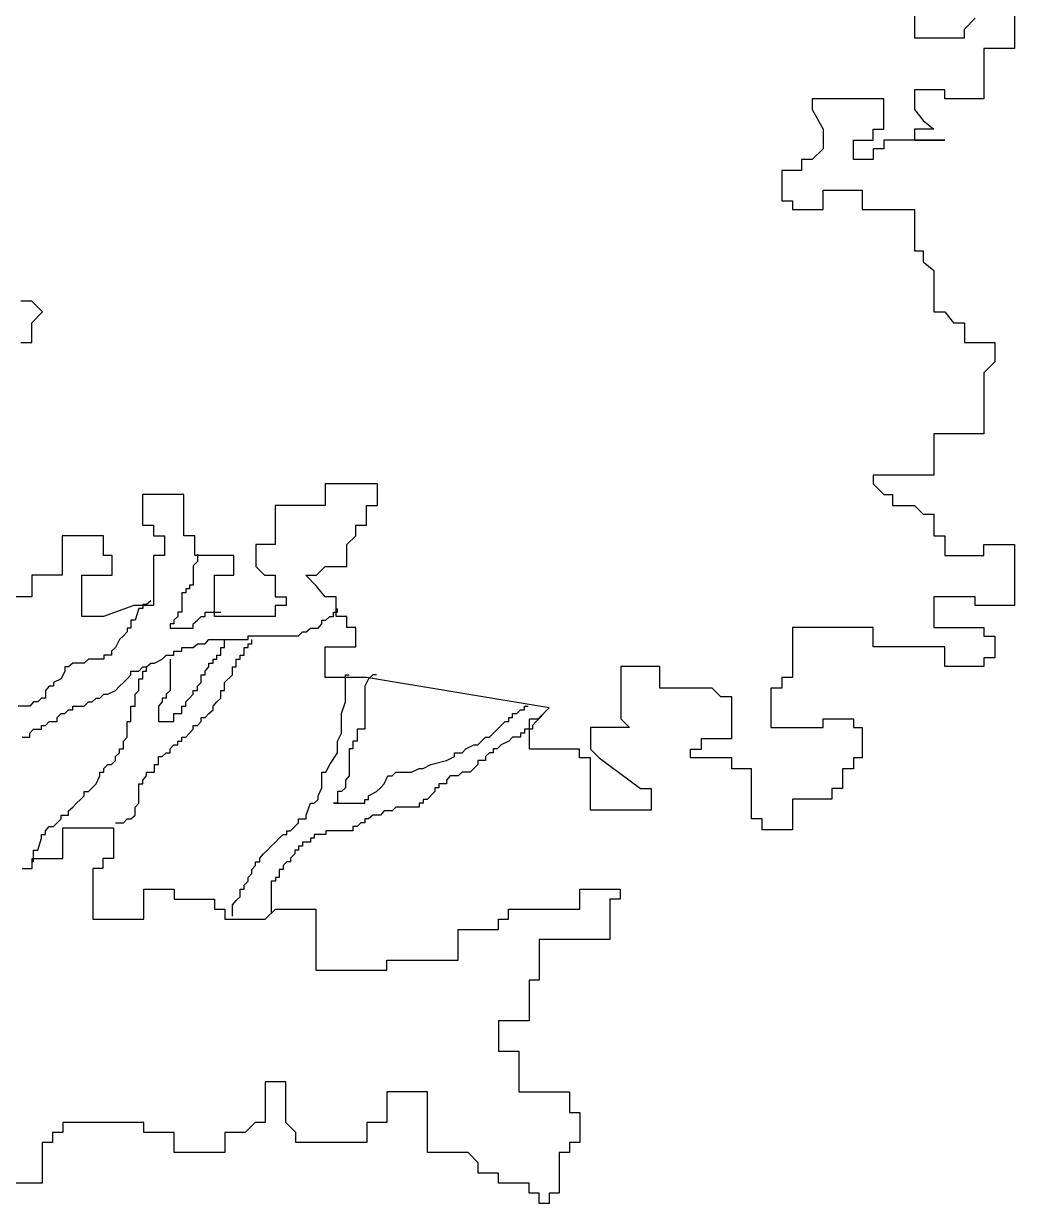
# Model space of a CAD drawing. Header units: millimetres. Extents: x 959 to 1071, y -109 to -6.
# Drawn here: x 1028.397 to 1029.655, y -77.021 to -75.523 of the extents above; entities that cross this region are included whole.
import ezdxf

# ---------------------------------------------------------------- set-up
doc = ezdxf.new("R2010")
doc.units = ezdxf.units.MM
doc.layers.add('muebless', color=90, linetype='Continuous')

# ---------------------------------------------------------------- blocks, each defined once
blk = doc.blocks.new('Arbfron2')
for points in [[(1.6231, 3.3478), (1.6231, 3.3092), (1.6866, 3.3092), (1.6866, 3.3202), (1.7004, 3.334)], [(1.7501, 3.3478), (1.7501, 3.2953), (1.7114, 3.2953), (1.7114, 3.2318), (1.6618, 3.2318), (1.6618, 3.2429), (1.6231, 3.2429), (1.6231, 3.218), (1.6342, 3.2042), (1.648, 3.1931), (1.6231, 3.1931), (1.6231, 3.1793), (1.6618, 3.1793), (1.5845, 3.1793), (1.5845, 3.1683), (1.5707, 3.1683), (1.5707, 3.1545), (1.5458, 3.1545), (1.5458, 3.1793), (1.5707, 3.1793), (1.5707, 3.1931), (1.5845, 3.1931), (1.5845, 3.2318), (1.4934, 3.2318), (1.4934, 3.218), (1.5072, 3.1931), (1.5072, 3.1683)], [(1.5072, 3.1683), (1.4934, 3.1545), (1.4796, 3.1545), (1.4796, 3.1407), (1.4547, 3.1407), (1.4547, 3.102), (1.4685, 3.102), (1.4685, 3.0909), (1.5072, 3.0909), (1.5072, 3.1158), (1.5569, 3.1158), (1.5569, 3.0909), (1.6231, 3.0909), (1.6231, 3.0385), (1.6342, 3.0385), (1.6342, 3.0246), (1.648, 3.0136), (1.648, 2.9611), (1.6618, 2.9611), (1.6728, 2.9473), (1.6866, 2.9473), (1.6866, 2.9224), (1.7252, 2.9224), (1.7252, 2.8976), (1.7114, 2.8838), (1.7114, 2.8064), (1.648, 2.8064), (1.648, 2.7539), (1.5707, 2.7539), (1.5707, 2.7429), (1.5845, 2.7291), (1.5955, 2.7291), (1.5955, 2.7153), (1.6231, 2.7153), (1.6342, 2.7042), (1.648, 2.7042), (1.648, 2.6766), (1.6618, 2.6766), (1.6618, 2.6517), (1.7114, 2.6517), (1.7114, 2.6656), (1.7501, 2.6656), (1.7501, 2.5882), (1.7004, 2.5882), (1.7004, 2.5993), (1.648, 2.5993), (1.648, 2.5606), (1.7114, 2.5606), (1.7114, 2.5495), (1.7252, 2.5495), (1.7252, 2.5219), (1.7114, 2.5219), (1.7114, 2.5109), (1.6618, 2.5109), (1.6618, 2.5357), (1.5707, 2.5357), (1.5707, 2.5606), (1.4685, 2.5606), (1.4685, 2.4971), (1.4547, 2.4971), (1.4547, 2.4833), (1.4409, 2.4833), (1.4409, 2.4335), (1.5072, 2.4335), (1.5072, 2.4446), (1.5458, 2.4446), (1.5458, 2.4335), (1.5569, 2.4335), (1.5569, 2.3949), (1.5458, 2.3949), (1.5458, 2.381), (1.532, 2.381), (1.532, 2.3562), (1.5182, 2.3562), (1.5182, 2.3424), (1.4685, 2.3424), (1.4685, 2.3037), (1.4299, 2.3037), (1.4299, 2.3175), (1.4161, 2.3175), (1.4161, 2.381), (1.3912, 2.381), (1.3912, 2.3949), (1.3388, 2.3949), (1.3388, 2.4059), (1.3526, 2.4059), (1.3526, 2.4197), (1.3912, 2.4197), (1.3912, 2.4722), (1.3774, 2.4722), (1.3664, 2.4833), (1.3001, 2.4833), (1.3001, 2.5109), (1.2505, 2.5109), (1.2505, 2.4446), (1.2615, 2.4335), (1.2118, 2.4335), (1.2118, 2.4059), (1.2229, 2.3949), (1.2753, 2.3562), (1.2891, 2.3562), (1.2891, 2.3286), (1.2118, 2.3286), (1.2118, 2.3949), (1.198, 2.3949), (1.198, 2.4059), (1.1345, 2.4059), (1.1345, 2.4446), (1.1456, 2.4446), (1.1594, 2.4584), (0.9275, 2.4971), (0.9026, 2.4971)], [(0.9137, 2.4971), (0.875, 2.4971), (0.875, 2.5357), (0.9137, 2.5357), (0.9137, 2.5606), (0.9026, 2.5606), (0.9026, 2.5744), (0.8888, 2.5744), (0.8888, 2.5993), (0.875, 2.5993), (0.864, 2.6131), (0.8502, 2.6269), (0.864, 2.6269), (0.875, 2.6379), (0.9026, 2.6379), (0.9026, 2.6656), (0.9137, 2.6766), (0.9137, 2.6904), (0.9275, 2.6904), (0.9275, 2.7153), (0.9413, 2.7153), (0.9413, 2.7429), (0.875, 2.7429), (0.875, 2.7153), (0.8116, 2.7153), (0.8116, 2.6656), (0.7867, 2.6656), (0.7867, 2.6379), (0.7978, 2.6269), (0.8116, 2.6269), (0.8116, 2.5993), (0.8254, 2.5993), (0.8254, 2.5882), (0.8116, 2.5882), (0.8116, 2.5744), (0.7343, 2.5744), (0.7343, 2.6269), (0.7591, 2.6269), (0.7591, 2.6517), (0.7094, 2.6517), (0.7094, 2.6766), (0.6956, 2.6766), (0.6956, 2.7291), (0.6432, 2.7291), (0.6432, 2.6904), (0.657, 2.6904), (0.657, 2.6766), (0.6708, 2.6766), (0.6708, 2.6517), (0.657, 2.6517), (0.657, 2.5882), (0.6321, 2.5882), (0.5935, 2.5744), (0.5659, 2.5744), (0.5659, 2.6269), (0.6045, 2.6269), (0.6045, 2.6517), (0.5935, 2.6517), (0.5935, 2.6766), (0.541, 2.6766), (0.541, 2.6269), (0.5024, 2.6269), (0.5024, 2.5993), (0.4389, 2.5993)], [(0.4886, 2.9224), (0.5024, 2.9224), (0.5024, 2.9473), (0.5162, 2.9611), (0.5024, 2.9749), (0.4886, 2.9749)], [(0.7127, 2.6536), (0.7127, 2.6441), (0.7075, 2.6389), (0.7075, 2.6143), (0.7027, 2.6143), (0.7027, 2.6095), (0.698, 2.6095), (0.698, 2.6043), (0.6928, 2.6043), (0.6928, 2.5797), (0.688, 2.5797), (0.688, 2.5744), (0.6828, 2.5697), (0.6828, 2.565), (0.6781, 2.565), (0.6781, 2.5597), (0.7075, 2.5597), (0.7075, 2.565), (0.7127, 2.5697), (0.7174, 2.5744), (0.7226, 2.5744), (0.7226, 2.5797), (0.7425, 2.5797)], [(0.6535, 2.5944), (0.6482, 2.5896), (0.6435, 2.5896), (0.6435, 2.5844), (0.6383, 2.5844), (0.6336, 2.5697), (0.6283, 2.5697), (0.6283, 2.5597), (0.6236, 2.5597), (0.6236, 2.555), (0.6189, 2.5498), (0.6137, 2.5451), (0.6089, 2.5351), (0.6037, 2.5304), (0.6037, 2.5251), (0.5938, 2.5251), (0.5938, 2.5204), (0.5743, 2.5204), (0.5691, 2.5152), (0.5545, 2.5152), (0.5492, 2.5105), (0.5445, 2.5105), (0.5445, 2.5052), (0.5398, 2.4953), (0.5298, 2.4905), (0.5298, 2.4858), (0.5246, 2.4858), (0.5199, 2.4806), (0.5199, 2.4706), (0.5147, 2.4706), (0.5099, 2.4659), (0.5047, 2.4659), (0.5, 2.4607), (0.4853, 2.4607)], [(0.49, 2.4213), (0.5, 2.4213), (0.5, 2.4261), (0.5047, 2.4313), (0.5147, 2.4313), (0.5147, 2.436), (0.5199, 2.436), (0.5246, 2.4412), (0.5346, 2.4412), (0.5346, 2.446), (0.5398, 2.4512), (0.5445, 2.4512), (0.5492, 2.4559), (0.5545, 2.4559), (0.5545, 2.4607), (0.5691, 2.4607), (0.5743, 2.4659), (0.5791, 2.4659), (0.5843, 2.4706), (0.589, 2.4706), (0.5938, 2.4758), (0.599, 2.4758), (0.6089, 2.4806), (0.6137, 2.4858), (0.6189, 2.4905), (0.6236, 2.4953), (0.6283, 2.5005), (0.6283, 2.5052), (0.6383, 2.5052), (0.6435, 2.5105), (0.6482, 2.5105), (0.6535, 2.5152), (0.6582, 2.5152), (0.6681, 2.5204), (0.6729, 2.5251), (0.6828, 2.5251), (0.6828, 2.5304), (0.6928, 2.5304), (0.6928, 2.5351), (0.7075, 2.5351), (0.7127, 2.5398), (0.7226, 2.5398), (0.7274, 2.5451), (0.7771, 2.5451), (0.7771, 2.5498), (0.841, 2.5498), (0.8463, 2.555), (0.851, 2.555), (0.8562, 2.5597), (0.8662, 2.5597), (0.8709, 2.565), (0.8709, 2.5697), (0.8756, 2.5697), (0.8808, 2.5744), (0.8856, 2.5744), (0.8856, 2.5797), (0.8908, 2.5797), (0.8908, 2.5844)], [(0.6089, 2.3123), (0.6189, 2.3123), (0.6236, 2.3175), (0.6283, 2.3175), (0.6336, 2.3223), (0.6336, 2.3322), (0.6383, 2.3374), (0.6383, 2.3621), (0.6435, 2.3621), (0.6435, 2.3668), (0.6482, 2.372), (0.6482, 2.3768), (0.6582, 2.3768), (0.6582, 2.3867), (0.6634, 2.3867), (0.6634, 2.3967), (0.6681, 2.3967), (0.6729, 2.4014), (0.6781, 2.4014), (0.6781, 2.4066), (0.6828, 2.4114), (0.688, 2.4114), (0.688, 2.4161), (0.6928, 2.4161), (0.6928, 2.4213), (0.698, 2.4213), (0.7027, 2.4261), (0.7075, 2.4313), (0.7075, 2.436), (0.7127, 2.436), (0.7174, 2.4412), (0.7174, 2.446), (0.7226, 2.446), (0.7274, 2.4512), (0.7326, 2.4559), (0.7326, 2.4607), (0.7373, 2.4659), (0.7425, 2.4706), (0.7425, 2.4806), (0.7473, 2.4806), (0.7473, 2.4905), (0.7572, 2.5005), (0.7572, 2.5105), (0.7619, 2.5105), (0.7619, 2.5204), (0.7671, 2.5204), (0.7671, 2.5251), (0.7719, 2.5251), (0.7719, 2.5351), (0.7771, 2.5351), (0.7771, 2.5398), (0.7818, 2.5398), (0.7818, 2.5451)], [(0.6781, 2.5204), (0.6781, 2.4806), (0.6729, 2.4758), (0.6729, 2.4706), (0.6681, 2.4706), (0.6681, 2.4659), (0.6634, 2.4607), (0.6634, 2.4412), (0.6828, 2.4412), (0.6828, 2.4512), (0.6928, 2.4512), (0.6928, 2.4607), (0.698, 2.4607), (0.698, 2.4659), (0.7027, 2.4706), (0.7075, 2.4758), (0.7075, 2.4806), (0.7127, 2.4806), (0.7127, 2.4858), (0.7174, 2.4905), (0.7174, 2.5005), (0.7226, 2.5005), (0.7226, 2.5052), (0.7274, 2.5105), (0.7274, 2.5152), (0.7326, 2.5152), (0.7326, 2.5204), (0.7373, 2.5204), (0.7373, 2.5251), (0.7425, 2.5251), (0.7425, 2.5351), (0.7473, 2.5351), (0.7473, 2.5451), (0.752, 2.5451)], [(0.5047, 2.263), (0.5047, 2.2777), (0.5099, 2.2777), (0.5147, 2.2929), (0.5147, 2.2976), (0.5199, 2.2976), (0.5199, 2.3024), (0.5246, 2.3076), (0.5298, 2.3076), (0.5398, 2.3175), (0.5398, 2.3223), (0.5492, 2.3223), (0.5492, 2.3275), (0.5545, 2.3322), (0.5592, 2.3374), (0.5644, 2.3422), (0.5691, 2.3469), (0.5691, 2.3521), (0.5743, 2.3521), (0.5843, 2.3621), (0.589, 2.372), (0.589, 2.3768), (0.5938, 2.3768), (0.5938, 2.3815), (0.599, 2.3867), (0.6037, 2.3867), (0.6089, 2.3915), (0.6089, 2.3967), (0.6137, 2.4014), (0.6137, 2.4066), (0.6189, 2.4066), (0.6189, 2.4161), (0.6236, 2.4213), (0.6236, 2.4412), (0.6283, 2.4412), (0.6283, 2.4607), (0.6336, 2.4607), (0.6336, 2.4758), (0.6383, 2.4806), (0.6383, 2.4953), (0.6435, 2.4953), (0.6435, 2.5052), (0.6482, 2.5052), (0.6482, 2.5105)], [(0.7572, 2.1938), (0.7572, 2.2085), (0.7619, 2.2137), (0.7671, 2.2185), (0.7671, 2.2284), (0.7719, 2.2284), (0.7719, 2.2331), (0.7771, 2.2384), (0.7771, 2.2431), (0.7818, 2.2483), (0.7818, 2.2531), (0.7866, 2.2583), (0.7866, 2.263), (0.7918, 2.263), (0.7918, 2.2677), (0.7965, 2.273), (0.8017, 2.2777), (0.8065, 2.2829), (0.8117, 2.2877), (0.8164, 2.2929), (0.8216, 2.2976), (0.8264, 2.2976), (0.8264, 2.3024), (0.8311, 2.3024), (0.841, 2.3123), (0.841, 2.3175), (0.851, 2.3175), (0.851, 2.3223), (0.8562, 2.3374), (0.8609, 2.3374), (0.8662, 2.3422), (0.8662, 2.3469), (0.8709, 2.3569), (0.8709, 2.3768), (0.8756, 2.3768), (0.8808, 2.3867), (0.8908, 2.4014), (0.8908, 2.4161), (0.8955, 2.4261), (0.8955, 2.4512), (0.9007, 2.4659), (0.9007, 2.5005), (0.9055, 2.5005)], [(0.9401, 2.5005), (0.9353, 2.5005), (0.9301, 2.4953), (0.9254, 2.4858), (0.9254, 2.4313), (0.9154, 2.4313), (0.9154, 2.4161), (0.9102, 2.4161), (0.9102, 2.4066), (0.9055, 2.4066), (0.9055, 2.372), (0.9007, 2.3668), (0.9007, 2.3569), (0.8955, 2.3521), (0.8908, 2.3521), (0.8908, 2.3374), (0.8856, 2.3374), (0.9254, 2.3374), (0.9254, 2.3422), (0.9301, 2.3422), (0.9301, 2.3469), (0.9401, 2.3521), (0.9453, 2.3569), (0.95, 2.3621), (0.9547, 2.372), (0.9599, 2.372), (0.9647, 2.3768), (0.9846, 2.3768), (0.9945, 2.3815), (0.9993, 2.3815), (1.0092, 2.3867), (1.0291, 2.3915), (1.0391, 2.3967), (1.0391, 2.4014), (1.049, 2.4014), (1.0537, 2.4066), (1.0637, 2.4114), (1.0689, 2.4114), (1.0736, 2.4161), (1.0784, 2.4213), (1.0836, 2.4213), (1.1035, 2.4412), (1.1082, 2.4412), (1.1082, 2.446), (1.113, 2.446), (1.113, 2.4512), (1.1182, 2.4512), (1.1229, 2.4559), (1.1281, 2.4559), (1.1281, 2.4607), (1.1329, 2.4607)], [(1.1527, 2.4512), (1.148, 2.446), (1.1428, 2.4412), (1.1381, 2.436), (1.1381, 2.4313), (1.1281, 2.4313), (1.1281, 2.4261), (1.1229, 2.4261), (1.1229, 2.4213), (1.113, 2.4213), (1.1082, 2.4161), (1.0983, 2.4114), (1.0935, 2.4066), (1.0883, 2.4066), (1.0883, 2.4014), (1.0836, 2.4014), (1.0784, 2.3967), (1.0784, 2.3915), (1.0689, 2.3915), (1.0689, 2.3867), (1.059, 2.3768), (1.049, 2.3768), (1.0438, 2.372), (1.0338, 2.372), (1.0291, 2.3668), (1.0291, 2.3621), (1.0192, 2.3621), (1.0192, 2.3569), (1.0144, 2.3569), (1.0144, 2.3521), (1.0045, 2.3422), (0.9993, 2.3422), (0.9993, 2.3374), (0.9945, 2.3374), (0.9945, 2.3322), (0.9647, 2.3322), (0.9599, 2.3275), (0.95, 2.3275), (0.9453, 2.3223), (0.9353, 2.3223), (0.9301, 2.3175), (0.9254, 2.3175), (0.9254, 2.3123), (0.9202, 2.3123), (0.9154, 2.3076), (0.9102, 2.3076), (0.9102, 2.3024), (0.8756, 2.3024), (0.8756, 2.2976), (0.8609, 2.2976), (0.8609, 2.2929), (0.8562, 2.2929), (0.8562, 2.2877), (0.8463, 2.2877), (0.8463, 2.2829), (0.841, 2.2829), (0.841, 2.2777), (0.8363, 2.2777), (0.8363, 2.273), (0.8311, 2.2677), (0.8311, 2.263), (0.8264, 2.263), (0.8216, 2.2583), (0.8216, 2.2531), (0.8164, 2.2531), (0.8164, 2.2431), (0.8117, 2.2431), (0.8117, 2.2384), (0.8065, 2.2384), (0.8065, 2.1985)], [(0.49, 2.2545), (0.5028, 2.2545), (0.5028, 2.2673), (0.5417, 2.2673), (0.5417, 2.3061), (0.6061, 2.3061), (0.6061, 2.2673), (0.5928, 2.2673), (0.5928, 2.2545), (0.58, 2.2545), (0.58, 2.19), (0.6445, 2.19), (0.6445, 2.2284), (0.6833, 2.2284), (0.6833, 2.2156), (0.7345, 2.2156), (0.7345, 2.2028), (0.7477, 2.2028), (0.7477, 2.19), (0.7989, 2.19), (0.8117, 2.2028), (0.8633, 2.2028), (0.8633, 2.1255), (0.9533, 2.1255), (0.9533, 2.1383), (1.0438, 2.1383), (1.0438, 2.1772), (1.095, 2.1772), (1.095, 2.19), (1.1077, 2.19), (1.1077, 2.2028), (1.1982, 2.2028), (1.1982, 2.2284), (1.2494, 2.2284), (1.2494, 2.2156), (1.2366, 2.2156), (1.2366, 2.1644), (1.1466, 2.1644), (1.1466, 2.1127), (1.1338, 2.1127), (1.1338, 2.0611), (1.095, 2.0611), (1.095, 2.0227), (1.121, 2.0227), (1.121, 1.971), (1.1854, 1.971), (1.1854, 1.9449), (1.1982, 1.9449), (1.1982, 1.9065), (1.1854, 1.9065), (1.1854, 1.8937), (1.1722, 1.8937), (1.1722, 1.8421), (1.1594, 1.8421), (1.1594, 1.8293), (1.1466, 1.8293), (1.1466, 1.8421), (1.1338, 1.8421), (1.1338, 1.8549), (1.095, 1.8549), (1.095, 1.8677), (1.0694, 1.8677), (1.0694, 1.8809), (1.0566, 1.8937), (1.0049, 1.8937), (1.0049, 1.971), (0.9533, 1.971), (0.9533, 1.9321), (0.9277, 1.9321), (0.9277, 1.9065), (0.8377, 1.9065), (0.8377, 1.9193), (0.8249, 1.9321), (0.8249, 1.9838), (0.7989, 1.9838), (0.7989, 1.9321), (0.7861, 1.9321), (0.7733, 1.9193), (0.7477, 1.9193), (0.7477, 1.8937), (0.6833, 1.8937), (0.6833, 1.9193), (0.6445, 1.9193), (0.6445, 1.9321), (0.5417, 1.9321), (0.5417, 1.9193), (0.5289, 1.9193), (0.5289, 1.9065), (0.5156, 1.9065), (0.5156, 1.8549), (0.4644, 1.8549)]]:
    blk.add_lwpolyline(points)

msp = doc.modelspace()

# ---------------------------------------------------------------- block references
at = {"layer": 'muebless'}
msp.add_blockref('Arbfron2', (1027.9052, -78.8504), dxfattribs=at)

doc.saveas('drawing.dxf')
